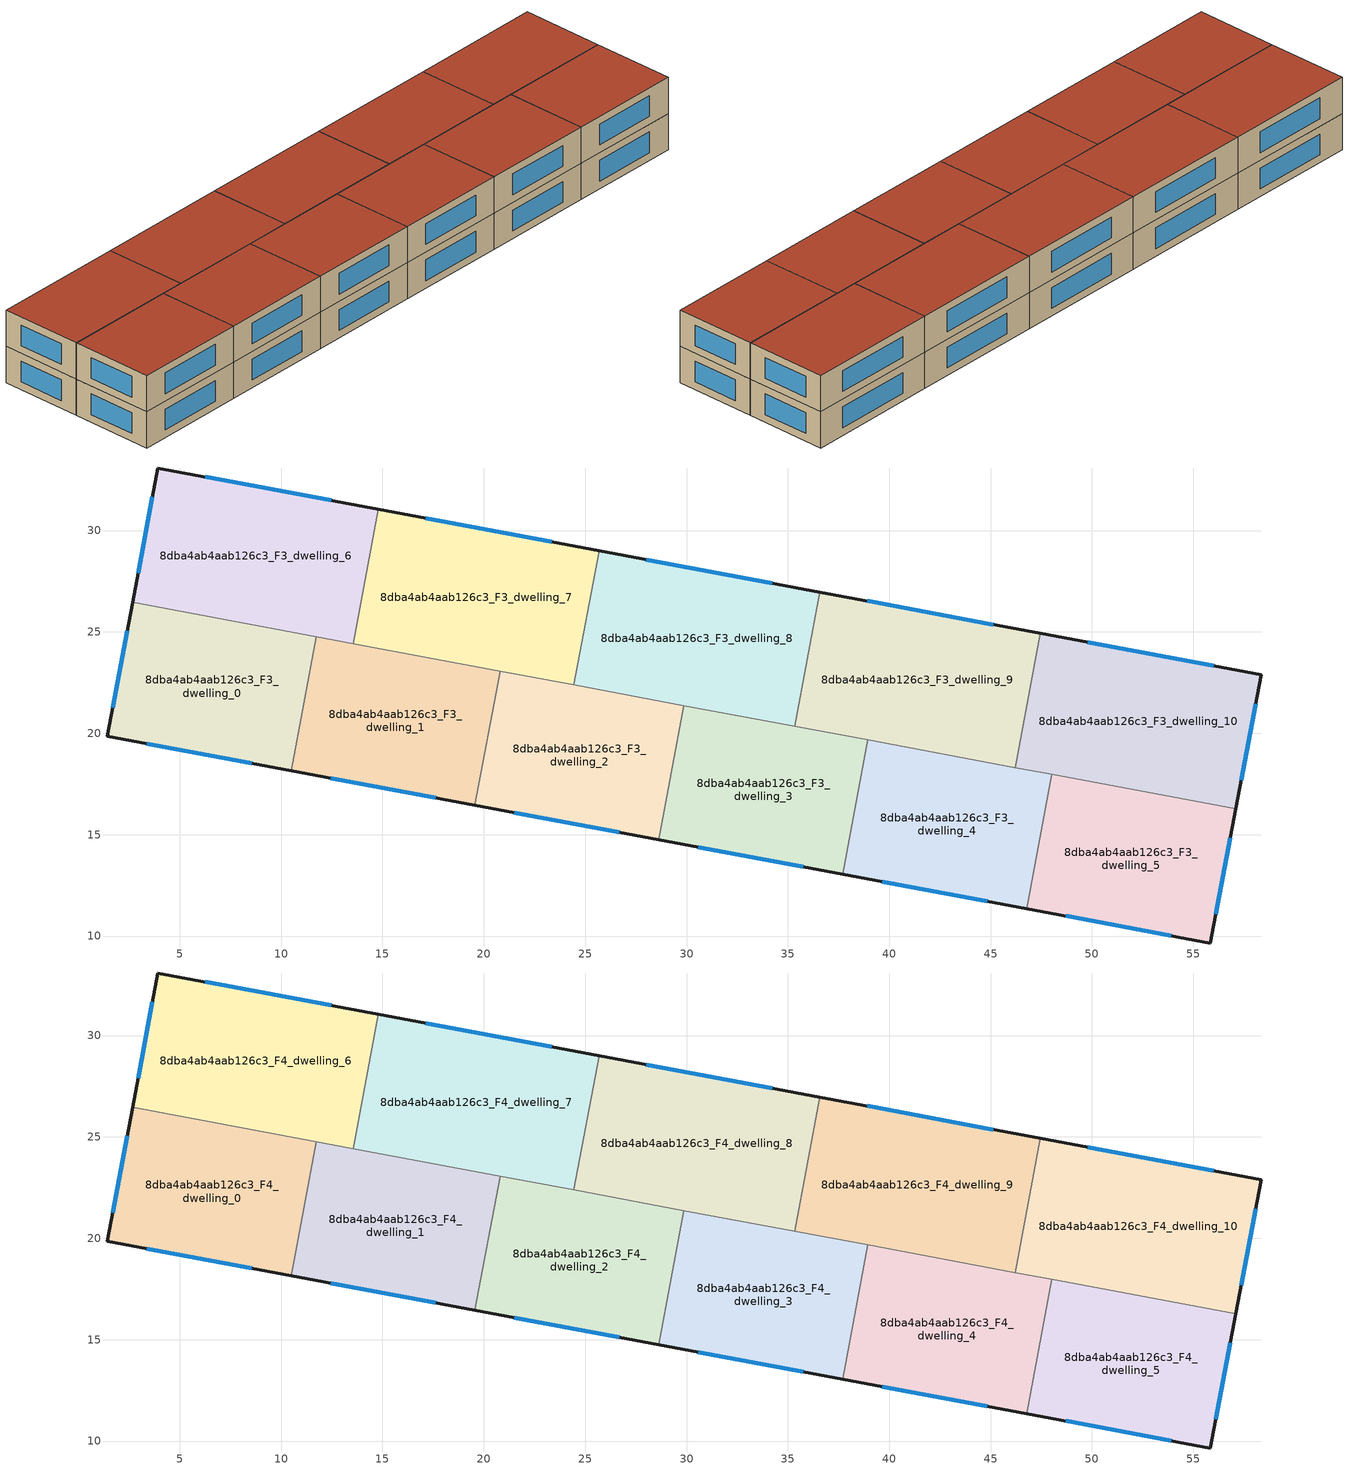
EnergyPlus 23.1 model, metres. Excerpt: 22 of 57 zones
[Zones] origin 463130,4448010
8dba4ab4aab126c3_F3_dwelling_0
 floor to 8dba4ab4aab126c3_F2_dwelling_0 (EU_floor_Construction): 11.74,24.77 10.5,18.15 1.43,19.84 2.68,26.47 z9
 wall outside (EU_wall_Construction): 2.68,26.47 1.43,19.84 10.5,18.15 z9:12
 wall to 8dba4ab4aab126c3_F3_dwelling_1 (EU_wall_Construction): 10.5,18.15 11.74,24.77 z9:12
 wall to 8dba4ab4aab126c3_F3_dwelling_6 (EU_wall_Construction): 11.74,24.77 2.68,26.47 z9:12
 window (EU_Window_Construction): 3.37,19.48 8.56,18.51 / 2.41,25.05 1.7,21.26 z9.64:11.36
8dba4ab4aab126c3_F3_dwelling_1
 floor to 8dba4ab4aab126c3_F2_dwelling_1 (EU_floor_Construction): 20.81,23.07 19.57,16.45 10.5,18.15 11.74,24.77 z9
 wall outside (EU_wall_Construction): 10.5,18.15 19.57,16.45 z9:12
 wall to 8dba4ab4aab126c3_F3_dwelling_2 (EU_wall_Construction): 19.57,16.45 20.81,23.07 z9:12
 wall to 8dba4ab4aab126c3_F3_dwelling_7 (EU_wall_Construction): 20.81,23.07 13.56,24.43 z9:12
 wall to 8dba4ab4aab126c3_F3_dwelling_6 (EU_wall_Construction): 13.57,24.43 11.74,24.77 z9:12
 window (EU_Window_Construction): 12.44,17.78 17.62,16.81 z9.64:11.36
8dba4ab4aab126c3_F3_dwelling_10
 floor to 8dba4ab4aab126c3_F2_dwelling_10 (EU_floor_Construction): 58.34,22.89 57.09,16.27 46.22,18.31 47.46,24.93 z9
 wall outside (EU_wall_Construction): 57.09,16.27 58.34,22.89 47.46,24.93 z9:12
 wall to 8dba4ab4aab126c3_F3_dwelling_9 (EU_wall_Construction): 47.46,24.93 46.22,18.31 z9:12
 wall to 8dba4ab4aab126c3_F3_dwelling_5 (EU_wall_Construction): 48.01,17.97 57.09,16.27 z9:12
 wall to 8dba4ab4aab126c3_F3_dwelling_4 (EU_wall_Construction): 46.22,18.31 48.01,17.97 z9:12
 window (EU_Window_Construction): 57.36,17.69 58.08,21.47 / 56.01,23.32 49.79,24.49 z9.64:11.36
8dba4ab4aab126c3_F3_dwelling_2
 floor to 8dba4ab4aab126c3_F2_dwelling_2 (EU_floor_Construction): 29.87,21.37 28.63,14.75 19.57,16.45 20.81,23.07 z9
 wall outside (EU_wall_Construction): 19.57,16.45 28.63,14.75 z9:12
 wall to 8dba4ab4aab126c3_F3_dwelling_3 (EU_wall_Construction): 28.63,14.75 29.87,21.37 z9:12
 wall to 8dba4ab4aab126c3_F3_dwelling_8 (EU_wall_Construction): 29.87,21.37 24.45,22.39 z9:12
 wall to 8dba4ab4aab126c3_F3_dwelling_7 (EU_wall_Construction): 24.45,22.39 20.81,23.07 z9:12
 window (EU_Window_Construction): 21.51,16.09 26.69,15.12 z9.64:11.36
8dba4ab4aab126c3_F3_dwelling_3
 floor to 8dba4ab4aab126c3_F2_dwelling_3 (EU_floor_Construction): 38.94,19.67 37.7,13.05 28.63,14.75 29.87,21.37 z9
 wall outside (EU_wall_Construction): 28.63,14.75 37.7,13.05 z9:12
 wall to 8dba4ab4aab126c3_F3_dwelling_4 (EU_wall_Construction): 37.7,13.05 38.94,19.67 z9:12
 wall to 8dba4ab4aab126c3_F3_dwelling_9 (EU_wall_Construction): 38.94,19.67 35.33,20.35 z9:12
 wall to 8dba4ab4aab126c3_F3_dwelling_8 (EU_wall_Construction): 35.33,20.35 29.87,21.37 z9:12
 window (EU_Window_Construction): 30.58,14.39 35.76,13.42 z9.64:11.36
8dba4ab4aab126c3_F3_dwelling_4
 floor to 8dba4ab4aab126c3_F2_dwelling_4 (EU_floor_Construction): 48.02,17.97 46.78,11.35 37.7,13.05 38.94,19.67 z9
 wall outside (EU_wall_Construction): 37.7,13.05 46.78,11.35 z9:12
 wall to 8dba4ab4aab126c3_F3_dwelling_5 (EU_wall_Construction): 46.78,11.35 48.02,17.97 z9:12
 wall to 8dba4ab4aab126c3_F3_dwelling_9 (EU_wall_Construction): 46.22,18.31 38.94,19.67 z9:12
 window (EU_Window_Construction): 39.65,12.69 44.83,11.72 z9.64:11.36
8dba4ab4aab126c3_F3_dwelling_5
 floor to 8dba4ab4aab126c3_F2_dwelling_5 (EU_floor_Construction): 57.09,16.27 55.84,9.66 46.78,11.35 48.02,17.97 z9
 wall outside (EU_wall_Construction): 46.78,11.35 55.84,9.66 57.09,16.27 z9:12
 window (EU_Window_Construction): 56.11,11.07 56.83,14.85 / 48.72,10.99 53.9,10.02 z9.64:11.36
8dba4ab4aab126c3_F3_dwelling_6
 floor to 8dba4ab4aab126c3_F2_dwelling_6 (EU_floor_Construction): 14.81,31.05 13.57,24.43 2.68,26.47 3.92,33.09 z9
 wall outside (EU_wall_Construction): 14.81,31.05 3.92,33.09 2.68,26.47 z9:12
 wall to 8dba4ab4aab126c3_F3_dwelling_7 (EU_wall_Construction): 13.57,24.43 14.81,31.05 z9:12
 window (EU_Window_Construction): 3.66,31.67 2.95,27.89 / 12.48,31.48 6.25,32.65 z9.64:11.36
8dba4ab4aab126c3_F3_dwelling_7
 floor to 8dba4ab4aab126c3_F2_dwelling_7 (EU_floor_Construction): 25.69,29.01 24.45,22.39 13.57,24.43 14.81,31.05 z9
 wall outside (EU_wall_Construction): 25.69,29.01 14.81,31.05 z9:12
 wall to 8dba4ab4aab126c3_F3_dwelling_8 (EU_wall_Construction): 24.45,22.39 25.69,29.01 z9:12
 window (EU_Window_Construction): 23.36,29.44 17.14,30.61 z9.64:11.36
8dba4ab4aab126c3_F3_dwelling_8
 floor to 8dba4ab4aab126c3_F2_dwelling_8 (EU_floor_Construction): 36.57,26.97 35.33,20.35 24.45,22.39 25.69,29.01 z9
 wall outside (EU_wall_Construction): 36.57,26.97 25.69,29.01 z9:12
 wall to 8dba4ab4aab126c3_F3_dwelling_9 (EU_wall_Construction): 35.33,20.35 36.57,26.97 z9:12
 window (EU_Window_Construction): 34.24,27.4 28.02,28.57 z9.64:11.36
8dba4ab4aab126c3_F3_dwelling_9
 floor to 8dba4ab4aab126c3_F2_dwelling_9 (EU_floor_Construction): 47.46,24.93 46.22,18.31 35.33,20.35 36.57,26.97 z9
 wall outside (EU_wall_Construction): 47.46,24.93 36.57,26.97 z9:12
 window (EU_Window_Construction): 45.12,25.36 38.9,26.53 z9.64:11.36
8dba4ab4aab126c3_F4_dwelling_0
 floor to 8dba4ab4aab126c3_F3_dwelling_0 (EU_floor_Construction): 11.74,24.77 10.5,18.15 1.43,19.84 2.68,26.47 z12
 wall outside (EU_wall_Construction): 2.68,26.47 1.43,19.84 10.5,18.15 z12:15
 wall to 8dba4ab4aab126c3_F4_dwelling_1 (EU_wall_Construction): 10.5,18.15 11.74,24.77 z12:15
 wall to 8dba4ab4aab126c3_F4_dwelling_6 (EU_wall_Construction): 11.74,24.77 2.68,26.47 z12:15
 window (EU_Window_Construction): 3.37,19.48 8.56,18.51 / 2.41,25.05 1.7,21.26 z12.64:14.36
 roof outside (EU_roof_Construction): 10.5,18.15 11.74,24.77 2.68,26.47 1.43,19.84 z15
8dba4ab4aab126c3_F4_dwelling_1
 floor to 8dba4ab4aab126c3_F3_dwelling_1 (EU_floor_Construction): 20.81,23.07 19.57,16.45 10.5,18.15 11.74,24.77 z12
 wall outside (EU_wall_Construction): 10.5,18.15 19.57,16.45 z12:15
 wall to 8dba4ab4aab126c3_F4_dwelling_2 (EU_wall_Construction): 19.57,16.45 20.81,23.07 z12:15
 wall to 8dba4ab4aab126c3_F4_dwelling_7 (EU_wall_Construction): 20.81,23.07 13.56,24.43 z12:15
 wall to 8dba4ab4aab126c3_F4_dwelling_6 (EU_wall_Construction): 13.57,24.43 11.74,24.77 z12:15
 window (EU_Window_Construction): 12.44,17.78 17.62,16.81 z12.64:14.36
 roof outside (EU_roof_Construction): 19.57,16.45 20.81,23.07 11.74,24.77 10.5,18.15 z15
8dba4ab4aab126c3_F4_dwelling_10
 floor to 8dba4ab4aab126c3_F3_dwelling_10 (EU_floor_Construction): 58.34,22.89 57.09,16.27 46.22,18.31 47.46,24.93 z12
 wall outside (EU_wall_Construction): 57.09,16.27 58.34,22.89 47.46,24.93 z12:15
 wall to 8dba4ab4aab126c3_F4_dwelling_9 (EU_wall_Construction): 47.46,24.93 46.22,18.31 z12:15
 wall to 8dba4ab4aab126c3_F4_dwelling_5 (EU_wall_Construction): 48.01,17.97 57.09,16.27 z12:15
 wall to 8dba4ab4aab126c3_F4_dwelling_4 (EU_wall_Construction): 46.22,18.31 48.01,17.97 z12:15
 window (EU_Window_Construction): 57.36,17.69 58.08,21.47 / 56.01,23.32 49.79,24.49 z12.64:14.36
 roof outside (EU_roof_Construction): 57.09,16.27 58.34,22.89 47.46,24.93 46.22,18.31 z15
8dba4ab4aab126c3_F4_dwelling_2
 floor to 8dba4ab4aab126c3_F3_dwelling_2 (EU_floor_Construction): 29.87,21.37 28.63,14.75 19.57,16.45 20.81,23.07 z12
 wall outside (EU_wall_Construction): 19.57,16.45 28.63,14.75 z12:15
 wall to 8dba4ab4aab126c3_F4_dwelling_3 (EU_wall_Construction): 28.63,14.75 29.87,21.37 z12:15
 wall to 8dba4ab4aab126c3_F4_dwelling_8 (EU_wall_Construction): 29.87,21.37 24.45,22.39 z12:15
 wall to 8dba4ab4aab126c3_F4_dwelling_7 (EU_wall_Construction): 24.45,22.39 20.81,23.07 z12:15
 window (EU_Window_Construction): 21.51,16.09 26.69,15.12 z12.64:14.36
 roof outside (EU_roof_Construction): 28.63,14.75 29.87,21.37 20.81,23.07 19.57,16.45 z15
8dba4ab4aab126c3_F4_dwelling_3
 floor to 8dba4ab4aab126c3_F3_dwelling_3 (EU_floor_Construction): 38.94,19.67 37.7,13.05 28.63,14.75 29.87,21.37 z12
 wall outside (EU_wall_Construction): 28.63,14.75 37.7,13.05 z12:15
 wall to 8dba4ab4aab126c3_F4_dwelling_4 (EU_wall_Construction): 37.7,13.05 38.94,19.67 z12:15
 wall to 8dba4ab4aab126c3_F4_dwelling_9 (EU_wall_Construction): 38.94,19.67 35.33,20.35 z12:15
 wall to 8dba4ab4aab126c3_F4_dwelling_8 (EU_wall_Construction): 35.33,20.35 29.87,21.37 z12:15
 window (EU_Window_Construction): 30.58,14.39 35.76,13.42 z12.64:14.36
 roof outside (EU_roof_Construction): 37.7,13.05 38.94,19.67 29.87,21.37 28.63,14.75 z15
8dba4ab4aab126c3_F4_dwelling_4
 floor to 8dba4ab4aab126c3_F3_dwelling_4 (EU_floor_Construction): 48.02,17.97 46.78,11.35 37.7,13.05 38.94,19.67 z12
 wall outside (EU_wall_Construction): 37.7,13.05 46.78,11.35 z12:15
 wall to 8dba4ab4aab126c3_F4_dwelling_5 (EU_wall_Construction): 46.78,11.35 48.02,17.97 z12:15
 wall to 8dba4ab4aab126c3_F4_dwelling_9 (EU_wall_Construction): 46.22,18.31 38.94,19.67 z12:15
 window (EU_Window_Construction): 39.65,12.69 44.83,11.72 z12.64:14.36
 roof outside (EU_roof_Construction): 46.78,11.35 48.02,17.97 38.94,19.67 37.7,13.05 z15
8dba4ab4aab126c3_F4_dwelling_5
 floor to 8dba4ab4aab126c3_F3_dwelling_5 (EU_floor_Construction): 57.09,16.27 55.84,9.66 46.78,11.35 48.02,17.97 z12
 wall outside (EU_wall_Construction): 46.78,11.35 55.84,9.66 57.09,16.27 z12:15
 window (EU_Window_Construction): 56.11,11.07 56.83,14.85 / 48.72,10.99 53.9,10.02 z12.64:14.36
 roof outside (EU_roof_Construction): 55.84,9.66 57.09,16.27 48.02,17.97 46.78,11.35 z15
8dba4ab4aab126c3_F4_dwelling_6
 floor to 8dba4ab4aab126c3_F3_dwelling_6 (EU_floor_Construction): 14.81,31.05 13.57,24.43 2.68,26.47 3.92,33.09 z12
 wall outside (EU_wall_Construction): 14.81,31.05 3.92,33.09 2.68,26.47 z12:15
 wall to 8dba4ab4aab126c3_F4_dwelling_7 (EU_wall_Construction): 13.57,24.43 14.81,31.05 z12:15
 window (EU_Window_Construction): 3.66,31.67 2.95,27.89 / 12.48,31.48 6.25,32.65 z12.64:14.36
 roof outside (EU_roof_Construction): 13.57,24.43 14.81,31.05 3.92,33.09 2.68,26.47 z15
8dba4ab4aab126c3_F4_dwelling_7
 floor to 8dba4ab4aab126c3_F3_dwelling_7 (EU_floor_Construction): 25.69,29.01 24.45,22.39 13.57,24.43 14.81,31.05 z12
 wall outside (EU_wall_Construction): 25.69,29.01 14.81,31.05 z12:15
 wall to 8dba4ab4aab126c3_F4_dwelling_8 (EU_wall_Construction): 24.45,22.39 25.69,29.01 z12:15
 window (EU_Window_Construction): 23.36,29.44 17.14,30.61 z12.64:14.36
 roof outside (EU_roof_Construction): 24.45,22.39 25.69,29.01 14.81,31.05 13.57,24.43 z15
8dba4ab4aab126c3_F4_dwelling_8
 floor to 8dba4ab4aab126c3_F3_dwelling_8 (EU_floor_Construction): 36.57,26.97 35.33,20.35 24.45,22.39 25.69,29.01 z12
 wall outside (EU_wall_Construction): 36.57,26.97 25.69,29.01 z12:15
 wall to 8dba4ab4aab126c3_F4_dwelling_9 (EU_wall_Construction): 35.33,20.35 36.57,26.97 z12:15
 window (EU_Window_Construction): 34.24,27.4 28.02,28.57 z12.64:14.36
 roof outside (EU_roof_Construction): 35.33,20.35 36.57,26.97 25.69,29.01 24.45,22.39 z15
8dba4ab4aab126c3_F4_dwelling_9
 floor to 8dba4ab4aab126c3_F3_dwelling_9 (EU_floor_Construction): 47.46,24.93 46.22,18.31 35.33,20.35 36.57,26.97 z12
 wall outside (EU_wall_Construction): 47.46,24.93 36.57,26.97 z12:15
 window (EU_Window_Construction): 45.12,25.36 38.9,26.53 z12.64:14.36
 roof outside (EU_roof_Construction): 46.22,18.31 47.46,24.93 36.57,26.97 35.33,20.35 z15
[Building]
EU S2 Campaign: North Axis=0; Terrain=City; Solar Distribution=FullExterior
[Site:Location]
Yerevan-Zvartnots.Intl.AP: Latitude=40.15; Longitude=44.383; Time Zone=4; Elevation=854
[SizingPeriod:WeatherFileDays]
AnnualSizingPeriod: Begin Month=1; Begin Day of Month=1; End Month=12; End Day of Month=31; Day of Week for Start Day=Monday; Use Weather File Daylight Saving Period=No; Use Weather File Rain and Snow Indicators=No
[MATERIAL]
EU_InternalMass_Material: Roughness=MediumRough; Thickness=0.1; Conductivity=1; Density=1800; Specific Heat=900; Thermal Absorptance=0.9; Solar Absorptance=0.7; Visible Absorptance=0.7
[MATERIAL:NOMASS] Roughness=MediumRough; Thermal Absorptance=0.9; Solar Absorptance=0.7; Visible Absorptance=0.7
Name | Thermal Resistance
EU_wall_NoMass | 1.05043
EU_roof_NoMass | 1.45357
EU_floor_NoMass | 0.478065
[WINDOWMATERIAL:SIMPLEGLAZINGSYSTEM]
EU_Window_SimpleGlazing: UFactor=2.5566; Solar Heat Gain Coefficient=0.75; Visible Transmittance=0.75
[CONSTRUCTION]
EU_wall_Construction: EU_wall_NoMass
EU_roof_Construction: EU_roof_NoMass
EU_floor_Construction: EU_floor_NoMass
EU_Window_Construction: EU_Window_SimpleGlazing
EU_InternalMass_Construction: EU_InternalMass_Material
[ZONE] Type=1; Multiplier=1; Ceiling Height=autocalculate; Floor Area=autocalculate; Part of Total Floor Area=Yes
Name | Volume
8dba4ab4aab126c3_F3_dwelling_0; 8dba4ab4aab126c3_F4_dwelling_0 | 186.417
8dba4ab4aab126c3_F3_dwelling_1; 8dba4ab4aab126c3_F4_dwelling_1 | 186.427
8dba4ab4aab126c3_F3_dwelling_10; 8dba4ab4aab126c3_F4_dwelling_10 | 223.703
8dba4ab4aab126c3_F3_dwelling_2; 8dba4ab4aab126c3_F4_dwelling_2 | 186.416
8dba4ab4aab126c3_F3_dwelling_3; 8dba4ab4aab126c3_F4_dwelling_3 | 186.404
8dba4ab4aab126c3_F3_dwelling_4; 8dba4ab4aab126c3_F4_dwelling_4 | 186.424
8dba4ab4aab126c3_F3_dwelling_5; 8dba4ab4aab126c3_F4_dwelling_5 | 186.423
8dba4ab4aab126c3_F3_dwelling_6; 8dba4ab4aab126c3_F4_dwelling_6 | 223.698
8dba4ab4aab126c3_F3_dwelling_7; 8dba4ab4aab126c3_F4_dwelling_7 | 223.681
8dba4ab4aab126c3_F3_dwelling_8; 8dba4ab4aab126c3_F4_dwelling_8; 8dba4ab4aab126c3_F3_dwelling_9; 8dba4ab4aab126c3_F4_dwelling_9 | 223.705
[INTERNALMASS] Construction=EU_InternalMass_Construction
Name | Zone or ZoneList | Surface Area
8dba4ab4aab126c3_F3_dwelling_0_EU_InternalMass | 8dba4ab4aab126c3_F3_dwelling_0 | 62.139
8dba4ab4aab126c3_F3_dwelling_1_EU_InternalMass | 8dba4ab4aab126c3_F3_dwelling_1 | 62.1423
8dba4ab4aab126c3_F3_dwelling_2_EU_InternalMass | 8dba4ab4aab126c3_F3_dwelling_2 | 62.1386
8dba4ab4aab126c3_F3_dwelling_3_EU_InternalMass | 8dba4ab4aab126c3_F3_dwelling_3 | 62.1347
8dba4ab4aab126c3_F3_dwelling_4_EU_InternalMass | 8dba4ab4aab126c3_F3_dwelling_4 | 62.1413
8dba4ab4aab126c3_F3_dwelling_5_EU_InternalMass | 8dba4ab4aab126c3_F3_dwelling_5 | 62.141
8dba4ab4aab126c3_F3_dwelling_6_EU_InternalMass | 8dba4ab4aab126c3_F3_dwelling_6 | 74.566
8dba4ab4aab126c3_F3_dwelling_7_EU_InternalMass | 8dba4ab4aab126c3_F3_dwelling_7 | 74.5602
8dba4ab4aab126c3_F3_dwelling_8_EU_InternalMass | 8dba4ab4aab126c3_F3_dwelling_8 | 74.5685
8dba4ab4aab126c3_F3_dwelling_9_EU_InternalMass | 8dba4ab4aab126c3_F3_dwelling_9 | 74.5685
8dba4ab4aab126c3_F3_dwelling_10_EU_InternalMass | 8dba4ab4aab126c3_F3_dwelling_10 | 74.5678
8dba4ab4aab126c3_F4_dwelling_0_EU_InternalMass | 8dba4ab4aab126c3_F4_dwelling_0 | 62.139
8dba4ab4aab126c3_F4_dwelling_1_EU_InternalMass | 8dba4ab4aab126c3_F4_dwelling_1 | 62.1423
8dba4ab4aab126c3_F4_dwelling_2_EU_InternalMass | 8dba4ab4aab126c3_F4_dwelling_2 | 62.1386
8dba4ab4aab126c3_F4_dwelling_3_EU_InternalMass | 8dba4ab4aab126c3_F4_dwelling_3 | 62.1347
8dba4ab4aab126c3_F4_dwelling_4_EU_InternalMass | 8dba4ab4aab126c3_F4_dwelling_4 | 62.1413
8dba4ab4aab126c3_F4_dwelling_5_EU_InternalMass | 8dba4ab4aab126c3_F4_dwelling_5 | 62.141
8dba4ab4aab126c3_F4_dwelling_6_EU_InternalMass | 8dba4ab4aab126c3_F4_dwelling_6 | 74.566
8dba4ab4aab126c3_F4_dwelling_7_EU_InternalMass | 8dba4ab4aab126c3_F4_dwelling_7 | 74.5602
8dba4ab4aab126c3_F4_dwelling_8_EU_InternalMass | 8dba4ab4aab126c3_F4_dwelling_8 | 74.5685
8dba4ab4aab126c3_F4_dwelling_9_EU_InternalMass | 8dba4ab4aab126c3_F4_dwelling_9 | 74.5685
8dba4ab4aab126c3_F4_dwelling_10_EU_InternalMass | 8dba4ab4aab126c3_F4_dwelling_10 | 74.5678
[OTHEREQUIPMENT] Fuel Type=Electricity; Design Level Calculation Method=Watts/Area; Power per Zone Floor Area=1; Fraction Latent=0; Fraction Radiant=0; Fraction Lost=0; Carbon Dioxide Generation Rate=0; EndUse Subcategory=EU_Step8_InternalGains
Name | Zone or ZoneList or Space or SpaceList | Schedule
EU_Step8_InternalGain_8dba4ab4aab126c3_F3_dwelling_0_f000 | 8dba4ab4aab126c3_F3_dwelling_0 | EU_Step8_GainSchedule_8dba4ab4aab126c3_F3_dwelling_0_f000
EU_Step8_InternalGain_8dba4ab4aab126c3_F3_dwelling_1_f000 | 8dba4ab4aab126c3_F3_dwelling_1 | EU_Step8_GainSchedule_8dba4ab4aab126c3_F3_dwelling_1_f000
EU_Step8_InternalGain_8dba4ab4aab126c3_F3_dwelling_2_f000 | 8dba4ab4aab126c3_F3_dwelling_2 | EU_Step8_GainSchedule_8dba4ab4aab126c3_F3_dwelling_2_f000
EU_Step8_InternalGain_8dba4ab4aab126c3_F3_dwelling_3_f000 | 8dba4ab4aab126c3_F3_dwelling_3 | EU_Step8_GainSchedule_8dba4ab4aab126c3_F3_dwelling_3_f000
EU_Step8_InternalGain_8dba4ab4aab126c3_F3_dwelling_4_f000 | 8dba4ab4aab126c3_F3_dwelling_4 | EU_Step8_GainSchedule_8dba4ab4aab126c3_F3_dwelling_4_f000
EU_Step8_InternalGain_8dba4ab4aab126c3_F3_dwelling_5_f000 | 8dba4ab4aab126c3_F3_dwelling_5 | EU_Step8_GainSchedule_8dba4ab4aab126c3_F3_dwelling_5_f000
EU_Step8_InternalGain_8dba4ab4aab126c3_F3_dwelling_6_f000 | 8dba4ab4aab126c3_F3_dwelling_6 | EU_Step8_GainSchedule_8dba4ab4aab126c3_F3_dwelling_6_f000
EU_Step8_InternalGain_8dba4ab4aab126c3_F3_dwelling_7_f000 | 8dba4ab4aab126c3_F3_dwelling_7 | EU_Step8_GainSchedule_8dba4ab4aab126c3_F3_dwelling_7_f000
EU_Step8_InternalGain_8dba4ab4aab126c3_F3_dwelling_8_f000 | 8dba4ab4aab126c3_F3_dwelling_8 | EU_Step8_GainSchedule_8dba4ab4aab126c3_F3_dwelling_8_f000
EU_Step8_InternalGain_8dba4ab4aab126c3_F3_dwelling_9_f000 | 8dba4ab4aab126c3_F3_dwelling_9 | EU_Step8_GainSchedule_8dba4ab4aab126c3_F3_dwelling_9_f000
EU_Step8_InternalGain_8dba4ab4aab126c3_F3_dwelling_10_f000 | 8dba4ab4aab126c3_F3_dwelling_10 | EU_Step8_GainSchedule_8dba4ab4aab126c3_F3_dwelling_10_f000
EU_Step8_InternalGain_8dba4ab4aab126c3_F4_dwelling_0_f000 | 8dba4ab4aab126c3_F4_dwelling_0 | EU_Step8_GainSchedule_8dba4ab4aab126c3_F4_dwelling_0_f000
EU_Step8_InternalGain_8dba4ab4aab126c3_F4_dwelling_1_f000 | 8dba4ab4aab126c3_F4_dwelling_1 | EU_Step8_GainSchedule_8dba4ab4aab126c3_F4_dwelling_1_f000
EU_Step8_InternalGain_8dba4ab4aab126c3_F4_dwelling_2_f000 | 8dba4ab4aab126c3_F4_dwelling_2 | EU_Step8_GainSchedule_8dba4ab4aab126c3_F4_dwelling_2_f000
EU_Step8_InternalGain_8dba4ab4aab126c3_F4_dwelling_3_f000 | 8dba4ab4aab126c3_F4_dwelling_3 | EU_Step8_GainSchedule_8dba4ab4aab126c3_F4_dwelling_3_f000
EU_Step8_InternalGain_8dba4ab4aab126c3_F4_dwelling_4_f000 | 8dba4ab4aab126c3_F4_dwelling_4 | EU_Step8_GainSchedule_8dba4ab4aab126c3_F4_dwelling_4_f000
EU_Step8_InternalGain_8dba4ab4aab126c3_F4_dwelling_5_f000 | 8dba4ab4aab126c3_F4_dwelling_5 | EU_Step8_GainSchedule_8dba4ab4aab126c3_F4_dwelling_5_f000
EU_Step8_InternalGain_8dba4ab4aab126c3_F4_dwelling_6_f000 | 8dba4ab4aab126c3_F4_dwelling_6 | EU_Step8_GainSchedule_8dba4ab4aab126c3_F4_dwelling_6_f000
EU_Step8_InternalGain_8dba4ab4aab126c3_F4_dwelling_7_f000 | 8dba4ab4aab126c3_F4_dwelling_7 | EU_Step8_GainSchedule_8dba4ab4aab126c3_F4_dwelling_7_f000
EU_Step8_InternalGain_8dba4ab4aab126c3_F4_dwelling_8_f000 | 8dba4ab4aab126c3_F4_dwelling_8 | EU_Step8_GainSchedule_8dba4ab4aab126c3_F4_dwelling_8_f000
EU_Step8_InternalGain_8dba4ab4aab126c3_F4_dwelling_9_f000 | 8dba4ab4aab126c3_F4_dwelling_9 | EU_Step8_GainSchedule_8dba4ab4aab126c3_F4_dwelling_9_f000
EU_Step8_InternalGain_8dba4ab4aab126c3_F4_dwelling_10_f000 | 8dba4ab4aab126c3_F4_dwelling_10 | EU_Step8_GainSchedule_8dba4ab4aab126c3_F4_dwelling_10_f000
[ZONEVENTILATION:DESIGNFLOWRATE] Schedule=EU_AlwaysOn; Design Flow Rate Calculation Method=AirChanges/Hour; Air Changes per Hour=0.557805; Ventilation Type=Natural; Fan Pressure Rise=0; Fan Total Efficiency=1; Constant Term Coefficient=1; Temperature Term Coefficient=0; Velocity Term Coefficient=0; Velocity Squared Term Coefficient=0; Minimum Indoor Temperature=-100; Maximum Indoor Temperature=100; Delta Temperature=-100; Minimum Outdoor Temperature=-100; Maximum Outdoor Temperature=100; Maximum Wind Speed=40
Name | Zone or ZoneList or Space or SpaceList
EU_ConstantAir_8dba4ab4aab126c3_F3_dwelling_0 | 8dba4ab4aab126c3_F3_dwelling_0
EU_ConstantAir_8dba4ab4aab126c3_F3_dwelling_1 | 8dba4ab4aab126c3_F3_dwelling_1
EU_ConstantAir_8dba4ab4aab126c3_F3_dwelling_2 | 8dba4ab4aab126c3_F3_dwelling_2
EU_ConstantAir_8dba4ab4aab126c3_F3_dwelling_3 | 8dba4ab4aab126c3_F3_dwelling_3
EU_ConstantAir_8dba4ab4aab126c3_F3_dwelling_4 | 8dba4ab4aab126c3_F3_dwelling_4
EU_ConstantAir_8dba4ab4aab126c3_F3_dwelling_5 | 8dba4ab4aab126c3_F3_dwelling_5
EU_ConstantAir_8dba4ab4aab126c3_F3_dwelling_6 | 8dba4ab4aab126c3_F3_dwelling_6
EU_ConstantAir_8dba4ab4aab126c3_F3_dwelling_7 | 8dba4ab4aab126c3_F3_dwelling_7
EU_ConstantAir_8dba4ab4aab126c3_F3_dwelling_8 | 8dba4ab4aab126c3_F3_dwelling_8
EU_ConstantAir_8dba4ab4aab126c3_F3_dwelling_9 | 8dba4ab4aab126c3_F3_dwelling_9
EU_ConstantAir_8dba4ab4aab126c3_F3_dwelling_10 | 8dba4ab4aab126c3_F3_dwelling_10
EU_ConstantAir_8dba4ab4aab126c3_F4_dwelling_0 | 8dba4ab4aab126c3_F4_dwelling_0
EU_ConstantAir_8dba4ab4aab126c3_F4_dwelling_1 | 8dba4ab4aab126c3_F4_dwelling_1
EU_ConstantAir_8dba4ab4aab126c3_F4_dwelling_2 | 8dba4ab4aab126c3_F4_dwelling_2
EU_ConstantAir_8dba4ab4aab126c3_F4_dwelling_3 | 8dba4ab4aab126c3_F4_dwelling_3
EU_ConstantAir_8dba4ab4aab126c3_F4_dwelling_4 | 8dba4ab4aab126c3_F4_dwelling_4
EU_ConstantAir_8dba4ab4aab126c3_F4_dwelling_5 | 8dba4ab4aab126c3_F4_dwelling_5
EU_ConstantAir_8dba4ab4aab126c3_F4_dwelling_6 | 8dba4ab4aab126c3_F4_dwelling_6
EU_ConstantAir_8dba4ab4aab126c3_F4_dwelling_7 | 8dba4ab4aab126c3_F4_dwelling_7
EU_ConstantAir_8dba4ab4aab126c3_F4_dwelling_8 | 8dba4ab4aab126c3_F4_dwelling_8
EU_ConstantAir_8dba4ab4aab126c3_F4_dwelling_9 | 8dba4ab4aab126c3_F4_dwelling_9
EU_ConstantAir_8dba4ab4aab126c3_F4_dwelling_10 | 8dba4ab4aab126c3_F4_dwelling_10
[HVACTEMPLATE:THERMOSTAT] Constant Heating Setpoint=20; Constant Cooling Setpoint=50
EU_HeatOnly_8dba4ab4aab126c3_F0_dwelling_0; EU_HeatOnly_8dba4ab4aab126c3_F0_dwelling_1; EU_HeatOnly_8dba4ab4aab126c3_F0_dwelling_2; EU_HeatOnly_8dba4ab4aab126c3_F0_dwelling_3; EU_HeatOnly_8dba4ab4aab126c3_F0_dwelling_4; EU_HeatOnly_8dba4ab4aab126c3_F0_dwelling_5; EU_HeatOnly_8dba4ab4aab126c3_F0_dwelling_6; EU_HeatOnly_8dba4ab4aab126c3_F0_dwelling_7; EU_HeatOnly_8dba4ab4aab126c3_F0_dwelling_8; EU_HeatOnly_8dba4ab4aab126c3_F0_dwelling_9; EU_HeatOnly_8dba4ab4aab126c3_F0_dwelling_10; EU_HeatOnly_8dba4ab4aab126c3_F0_dwelling_11; EU_HeatOnly_8dba4ab4aab126c3_F1_dwelling_0; EU_HeatOnly_8dba4ab4aab126c3_F1_dwelling_1; EU_HeatOnly_8dba4ab4aab126c3_F1_dwelling_2; EU_HeatOnly_8dba4ab4aab126c3_F1_dwelling_3; EU_HeatOnly_8dba4ab4aab126c3_F1_dwelling_4; EU_HeatOnly_8dba4ab4aab126c3_F1_dwelling_5; EU_HeatOnly_8dba4ab4aab126c3_F1_dwelling_6; EU_HeatOnly_8dba4ab4aab126c3_F1_dwelling_7; EU_HeatOnly_8dba4ab4aab126c3_F1_dwelling_8; EU_HeatOnly_8dba4ab4aab126c3_F1_dwelling_9; EU_HeatOnly_8dba4ab4aab126c3_F1_dwelling_10; EU_HeatOnly_8dba4ab4aab126c3_F1_dwelling_11; EU_HeatOnly_8dba4ab4aab126c3_F2_dwelling_0; EU_HeatOnly_8dba4ab4aab126c3_F2_dwelling_1; EU_HeatOnly_8dba4ab4aab126c3_F2_dwelling_2; EU_HeatOnly_8dba4ab4aab126c3_F2_dwelling_3; EU_HeatOnly_8dba4ab4aab126c3_F2_dwelling_4; EU_HeatOnly_8dba4ab4aab126c3_F2_dwelling_5; EU_HeatOnly_8dba4ab4aab126c3_F2_dwelling_6; EU_HeatOnly_8dba4ab4aab126c3_F2_dwelling_7; EU_HeatOnly_8dba4ab4aab126c3_F2_dwelling_8; EU_HeatOnly_8dba4ab4aab126c3_F2_dwelling_9; EU_HeatOnly_8dba4ab4aab126c3_F2_dwelling_10; EU_HeatOnly_8dba4ab4aab126c3_F3_dwelling_0; EU_HeatOnly_8dba4ab4aab126c3_F3_dwelling_1; EU_HeatOnly_8dba4ab4aab126c3_F3_dwelling_2; EU_HeatOnly_8dba4ab4aab126c3_F3_dwelling_3; EU_HeatOnly_8dba4ab4aab126c3_F3_dwelling_4; EU_HeatOnly_8dba4ab4aab126c3_F3_dwelling_5; EU_HeatOnly_8dba4ab4aab126c3_F3_dwelling_6; EU_HeatOnly_8dba4ab4aab126c3_F3_dwelling_7; EU_HeatOnly_8dba4ab4aab126c3_F3_dwelling_8; EU_HeatOnly_8dba4ab4aab126c3_F3_dwelling_9; EU_HeatOnly_8dba4ab4aab126c3_F3_dwelling_10; EU_HeatOnly_8dba4ab4aab126c3_F4_dwelling_0; EU_HeatOnly_8dba4ab4aab126c3_F4_dwelling_1; EU_HeatOnly_8dba4ab4aab126c3_F4_dwelling_2; EU_HeatOnly_8dba4ab4aab126c3_F4_dwelling_3; EU_HeatOnly_8dba4ab4aab126c3_F4_dwelling_4; EU_HeatOnly_8dba4ab4aab126c3_F4_dwelling_5; EU_HeatOnly_8dba4ab4aab126c3_F4_dwelling_6; EU_HeatOnly_8dba4ab4aab126c3_F4_dwelling_7; EU_HeatOnly_8dba4ab4aab126c3_F4_dwelling_8; EU_HeatOnly_8dba4ab4aab126c3_F4_dwelling_9; EU_HeatOnly_8dba4ab4aab126c3_F4_dwelling_10
[HVACTEMPLATE:ZONE:IDEALLOADSAIRSYSTEM] System Availability Schedule=EU_AlwaysOn; Maximum Heating Supply Air Temperature=50; Minimum Cooling Supply Air Temperature=13; Maximum Heating Supply Air Humidity Ratio=0.0156; Minimum Cooling Supply Air Humidity Ratio=0.0077; Heating Limit=NoLimit; Cooling Limit=NoLimit; Heating Availability Schedule=EU_AlwaysOn; Cooling Availability Schedule=EU_CoolingOff; Dehumidification Control Type=ConstantSensibleHeatRatio; Cooling Sensible Heat Ratio=0.7; Dehumidification Setpoint=60; Humidification Control Type=None; Humidification Setpoint=30; Outdoor Air Method=None; Outdoor Air Flow Rate per Person=0.00944; Outdoor Air Flow Rate per Zone Floor Area=0; Outdoor Air Flow Rate per Zone=0; Demand Controlled Ventilation Type=None; Outdoor Air Economizer Type=NoEconomizer; Heat Recovery Type=None; Sensible Heat Recovery Effectiveness=0.7; Latent Heat Recovery Effectiveness=0.65
Name | Template Thermostat
8dba4ab4aab126c3_F3_dwelling_0 | EU_HeatOnly_8dba4ab4aab126c3_F3_dwelling_0
8dba4ab4aab126c3_F3_dwelling_1 | EU_HeatOnly_8dba4ab4aab126c3_F3_dwelling_1
8dba4ab4aab126c3_F3_dwelling_2 | EU_HeatOnly_8dba4ab4aab126c3_F3_dwelling_2
8dba4ab4aab126c3_F3_dwelling_3 | EU_HeatOnly_8dba4ab4aab126c3_F3_dwelling_3
8dba4ab4aab126c3_F3_dwelling_4 | EU_HeatOnly_8dba4ab4aab126c3_F3_dwelling_4
8dba4ab4aab126c3_F3_dwelling_5 | EU_HeatOnly_8dba4ab4aab126c3_F3_dwelling_5
8dba4ab4aab126c3_F3_dwelling_6 | EU_HeatOnly_8dba4ab4aab126c3_F3_dwelling_6
8dba4ab4aab126c3_F3_dwelling_7 | EU_HeatOnly_8dba4ab4aab126c3_F3_dwelling_7
8dba4ab4aab126c3_F3_dwelling_8 | EU_HeatOnly_8dba4ab4aab126c3_F3_dwelling_8
8dba4ab4aab126c3_F3_dwelling_9 | EU_HeatOnly_8dba4ab4aab126c3_F3_dwelling_9
8dba4ab4aab126c3_F3_dwelling_10 | EU_HeatOnly_8dba4ab4aab126c3_F3_dwelling_10
8dba4ab4aab126c3_F4_dwelling_0 | EU_HeatOnly_8dba4ab4aab126c3_F4_dwelling_0
8dba4ab4aab126c3_F4_dwelling_1 | EU_HeatOnly_8dba4ab4aab126c3_F4_dwelling_1
8dba4ab4aab126c3_F4_dwelling_2 | EU_HeatOnly_8dba4ab4aab126c3_F4_dwelling_2
8dba4ab4aab126c3_F4_dwelling_3 | EU_HeatOnly_8dba4ab4aab126c3_F4_dwelling_3
8dba4ab4aab126c3_F4_dwelling_4 | EU_HeatOnly_8dba4ab4aab126c3_F4_dwelling_4
8dba4ab4aab126c3_F4_dwelling_5 | EU_HeatOnly_8dba4ab4aab126c3_F4_dwelling_5
8dba4ab4aab126c3_F4_dwelling_6 | EU_HeatOnly_8dba4ab4aab126c3_F4_dwelling_6
8dba4ab4aab126c3_F4_dwelling_7 | EU_HeatOnly_8dba4ab4aab126c3_F4_dwelling_7
8dba4ab4aab126c3_F4_dwelling_8 | EU_HeatOnly_8dba4ab4aab126c3_F4_dwelling_8
8dba4ab4aab126c3_F4_dwelling_9 | EU_HeatOnly_8dba4ab4aab126c3_F4_dwelling_9
8dba4ab4aab126c3_F4_dwelling_10 | EU_HeatOnly_8dba4ab4aab126c3_F4_dwelling_10
[SIZING:ZONE] Zone Cooling Design Supply Air Temperature Input Method=SupplyAirTemperature; Zone Cooling Design Supply Air Temperature=13; Zone Heating Design Supply Air Temperature Input Method=SupplyAirTemperature; Zone Heating Design Supply Air Temperature=50; Zone Cooling Design Supply Air Humidity Ratio=0.008; Zone Heating Design Supply Air Humidity Ratio=0.008; Cooling Design Air Flow Method=DesignDay; Cooling Design Air Flow Rate=0; Cooling Minimum Air Flow per Zone Floor Area=0.000762; Cooling Minimum Air Flow=0; Cooling Minimum Air Flow Fraction=0.2; Heating Design Air Flow Method=DesignDay; Heating Design Air Flow Rate=0; Heating Maximum Air Flow per Zone Floor Area=0.002032; Heating Maximum Air Flow=0.141576; Heating Maximum Air Flow Fraction=0.3; Account for Dedicated Outdoor Air System=No; Dedicated Outdoor Air System Control Strategy=NeutralSupplyAir; Dedicated Outdoor Air Low Setpoint Temperature for Design=autosize; Dedicated Outdoor Air High Setpoint Temperature for Design=autosize; Zone Load Sizing Method=Sensible Load Only No Latent Load; Zone Latent Cooling Design Supply Air Humidity Ratio Input Method=HumidityRatioDifference; Zone Cooling Design Supply Air Humidity Ratio Difference=0.005; Zone Latent Heating Design Supply Air Humidity Ratio Input Method=HumidityRatioDifference; Zone Humidification Design Supply Air Humidity Ratio Difference=0.005
8dba4ab4aab126c3_F3_dwelling_0; 8dba4ab4aab126c3_F3_dwelling_1; 8dba4ab4aab126c3_F3_dwelling_2; 8dba4ab4aab126c3_F3_dwelling_3; 8dba4ab4aab126c3_F3_dwelling_4; 8dba4ab4aab126c3_F3_dwelling_5; 8dba4ab4aab126c3_F3_dwelling_6; 8dba4ab4aab126c3_F3_dwelling_7; 8dba4ab4aab126c3_F3_dwelling_8; 8dba4ab4aab126c3_F3_dwelling_9; 8dba4ab4aab126c3_F3_dwelling_10; 8dba4ab4aab126c3_F4_dwelling_0; 8dba4ab4aab126c3_F4_dwelling_1; 8dba4ab4aab126c3_F4_dwelling_2; 8dba4ab4aab126c3_F4_dwelling_3; 8dba4ab4aab126c3_F4_dwelling_4; 8dba4ab4aab126c3_F4_dwelling_5; 8dba4ab4aab126c3_F4_dwelling_6; 8dba4ab4aab126c3_F4_dwelling_7; 8dba4ab4aab126c3_F4_dwelling_8; 8dba4ab4aab126c3_F4_dwelling_9; 8dba4ab4aab126c3_F4_dwelling_10
[SCHEDULE:CONSTANT]
Name | Hourly Value
EU_AlwaysOn | 1
EU_CoolingOff | 0
[SCHEDULE:FILE] Column Number=1; Rows to Skip at Top=0; Number of Hours of Data=8760; Column Separator=Comma; Interpolate to Timestep=No; Minutes per Item=60; Adjust Schedule for Daylight Savings=Yes
Name | File
EU_Step8_GainSchedule_8dba4ab4aab126c3_F3_dwelling_0_f000 | ../../schedules/8dba4ab4aab126c3/8dba4ab4aab126c3_F3_dwelling_0_f000_gain.csv
EU_Step8_GainSchedule_8dba4ab4aab126c3_F3_dwelling_1_f000 | ../../schedules/8dba4ab4aab126c3/8dba4ab4aab126c3_F3_dwelling_1_f000_gain.csv
EU_Step8_GainSchedule_8dba4ab4aab126c3_F3_dwelling_2_f000 | ../../schedules/8dba4ab4aab126c3/8dba4ab4aab126c3_F3_dwelling_2_f000_gain.csv
EU_Step8_GainSchedule_8dba4ab4aab126c3_F3_dwelling_3_f000 | ../../schedules/8dba4ab4aab126c3/8dba4ab4aab126c3_F3_dwelling_3_f000_gain.csv
EU_Step8_GainSchedule_8dba4ab4aab126c3_F3_dwelling_4_f000 | ../../schedules/8dba4ab4aab126c3/8dba4ab4aab126c3_F3_dwelling_4_f000_gain.csv
EU_Step8_GainSchedule_8dba4ab4aab126c3_F3_dwelling_5_f000 | ../../schedules/8dba4ab4aab126c3/8dba4ab4aab126c3_F3_dwelling_5_f000_gain.csv
EU_Step8_GainSchedule_8dba4ab4aab126c3_F3_dwelling_6_f000 | ../../schedules/8dba4ab4aab126c3/8dba4ab4aab126c3_F3_dwelling_6_f000_gain.csv
EU_Step8_GainSchedule_8dba4ab4aab126c3_F3_dwelling_7_f000 | ../../schedules/8dba4ab4aab126c3/8dba4ab4aab126c3_F3_dwelling_7_f000_gain.csv
EU_Step8_GainSchedule_8dba4ab4aab126c3_F3_dwelling_8_f000 | ../../schedules/8dba4ab4aab126c3/8dba4ab4aab126c3_F3_dwelling_8_f000_gain.csv
EU_Step8_GainSchedule_8dba4ab4aab126c3_F3_dwelling_9_f000 | ../../schedules/8dba4ab4aab126c3/8dba4ab4aab126c3_F3_dwelling_9_f000_gain.csv
EU_Step8_GainSchedule_8dba4ab4aab126c3_F3_dwelling_10_f000 | ../../schedules/8dba4ab4aab126c3/8dba4ab4aab126c3_F3_dwelling_10_f000_gain.csv
EU_Step8_GainSchedule_8dba4ab4aab126c3_F4_dwelling_0_f000 | ../../schedules/8dba4ab4aab126c3/8dba4ab4aab126c3_F4_dwelling_0_f000_gain.csv
EU_Step8_GainSchedule_8dba4ab4aab126c3_F4_dwelling_1_f000 | ../../schedules/8dba4ab4aab126c3/8dba4ab4aab126c3_F4_dwelling_1_f000_gain.csv
EU_Step8_GainSchedule_8dba4ab4aab126c3_F4_dwelling_2_f000 | ../../schedules/8dba4ab4aab126c3/8dba4ab4aab126c3_F4_dwelling_2_f000_gain.csv
EU_Step8_GainSchedule_8dba4ab4aab126c3_F4_dwelling_3_f000 | ../../schedules/8dba4ab4aab126c3/8dba4ab4aab126c3_F4_dwelling_3_f000_gain.csv
EU_Step8_GainSchedule_8dba4ab4aab126c3_F4_dwelling_4_f000 | ../../schedules/8dba4ab4aab126c3/8dba4ab4aab126c3_F4_dwelling_4_f000_gain.csv
EU_Step8_GainSchedule_8dba4ab4aab126c3_F4_dwelling_5_f000 | ../../schedules/8dba4ab4aab126c3/8dba4ab4aab126c3_F4_dwelling_5_f000_gain.csv
EU_Step8_GainSchedule_8dba4ab4aab126c3_F4_dwelling_6_f000 | ../../schedules/8dba4ab4aab126c3/8dba4ab4aab126c3_F4_dwelling_6_f000_gain.csv
EU_Step8_GainSchedule_8dba4ab4aab126c3_F4_dwelling_7_f000 | ../../schedules/8dba4ab4aab126c3/8dba4ab4aab126c3_F4_dwelling_7_f000_gain.csv
EU_Step8_GainSchedule_8dba4ab4aab126c3_F4_dwelling_8_f000 | ../../schedules/8dba4ab4aab126c3/8dba4ab4aab126c3_F4_dwelling_8_f000_gain.csv
EU_Step8_GainSchedule_8dba4ab4aab126c3_F4_dwelling_9_f000 | ../../schedules/8dba4ab4aab126c3/8dba4ab4aab126c3_F4_dwelling_9_f000_gain.csv
EU_Step8_GainSchedule_8dba4ab4aab126c3_F4_dwelling_10_f000 | ../../schedules/8dba4ab4aab126c3/8dba4ab4aab126c3_F4_dwelling_10_f000_gain.csv
